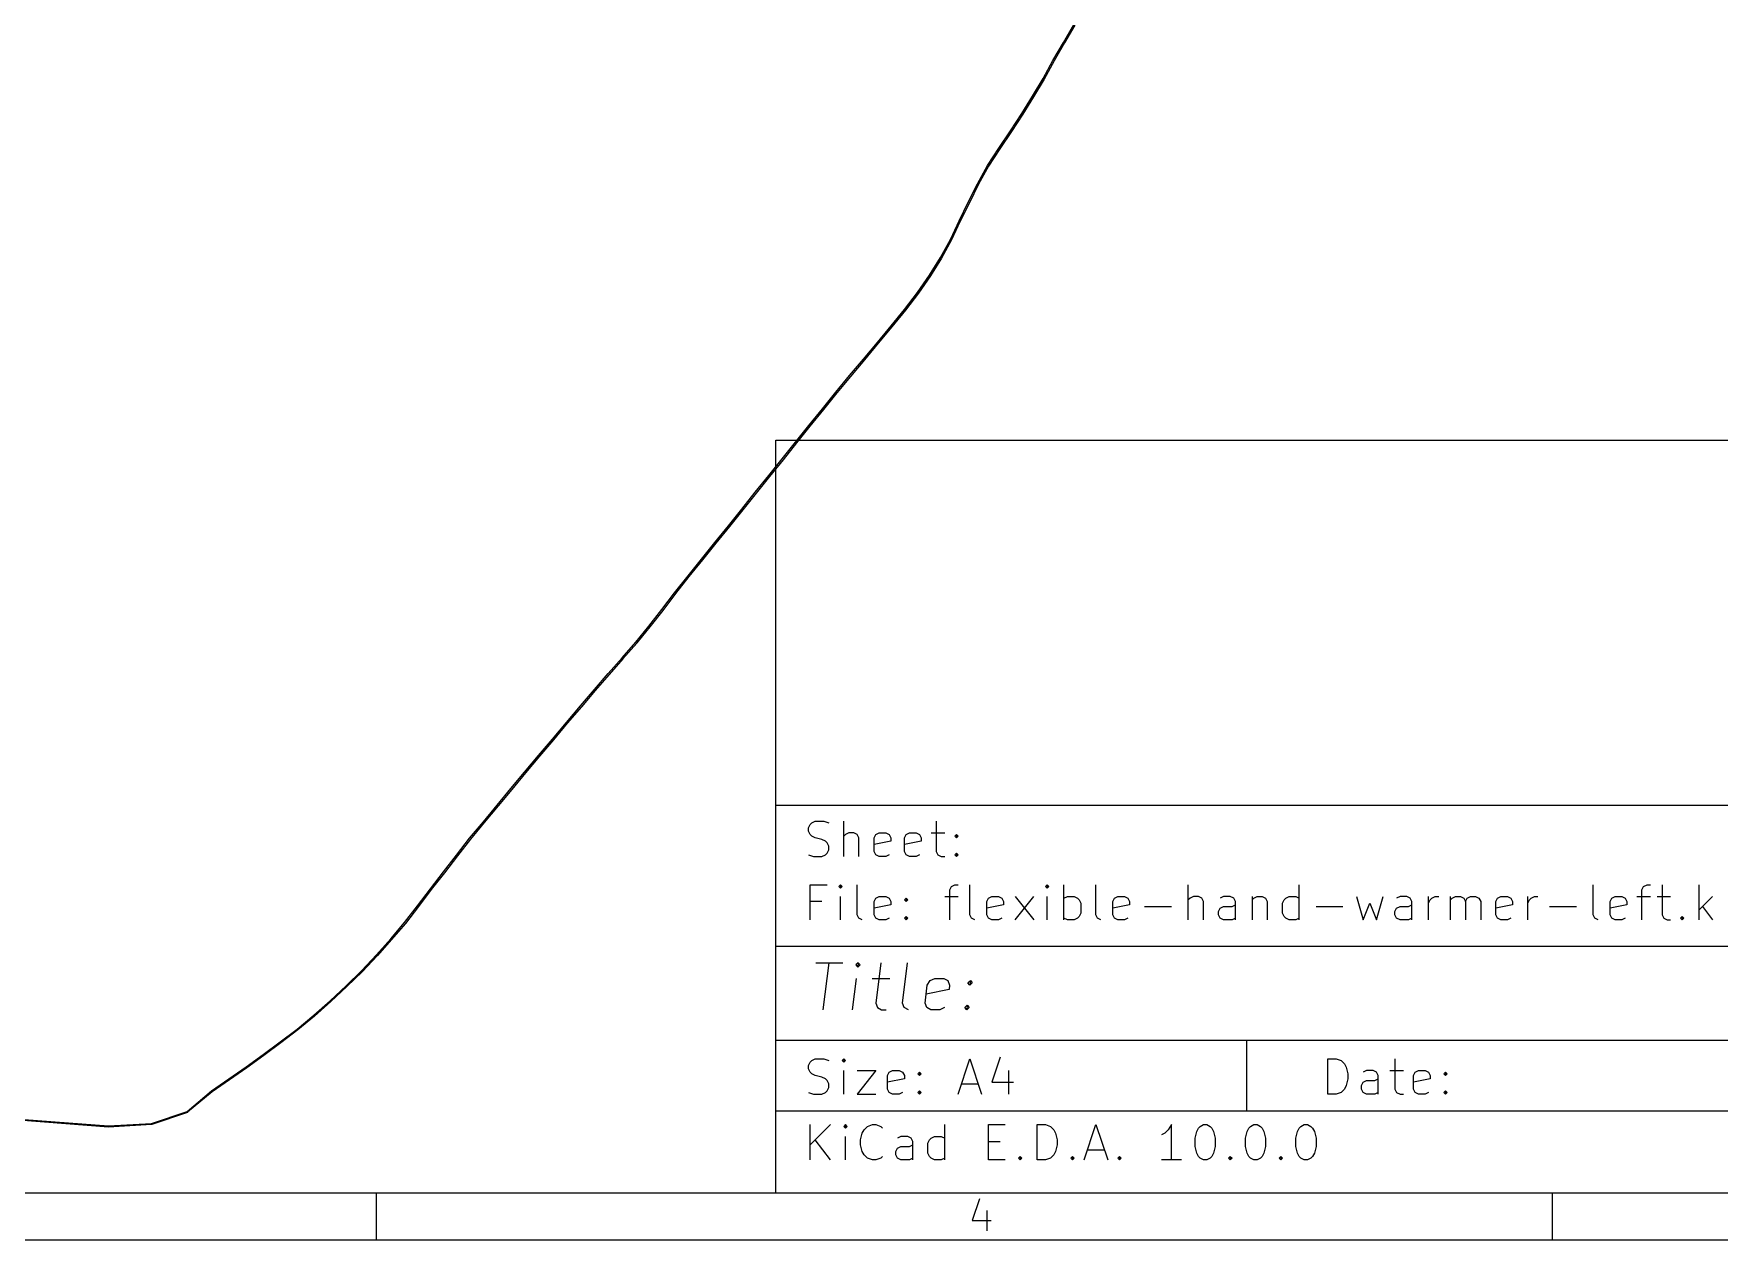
# Model space of a CAD drawing. Header units: inches. Extents: x 0.4 to 11.3, y -7.9 to -0.4.
# Drawn here: x 5.726 to 8.547, y -7.874 to -5.856 of the extents above; entities that cross this region are included whole.
import ezdxf

# ---------------------------------------------------------------- set-up
doc = ezdxf.new("R2010")
doc.units = ezdxf.units.IN
doc.header["$MEASUREMENT"] = 0
doc.layers.add('Edge.Cuts', color=254, linetype='CONTINUOUS', true_color=0xd0d2cd)

msp = doc.modelspace()

# ---------------------------------------------------------------- linework, layer by layer
at = {"layer": 'BLACK', "linetype": 'CONTINUOUS'}
for p, q in [((6.9686, -6.5357), (11.2206, -6.5357)), ((6.9686, -7.7956), (6.9686, -6.5357)), ((6.9686, -7.146), (11.2206, -7.146)), ((7.0231, -7.1842), (7.0259, -7.1786)), ((7.0231, -7.1898), (7.0231, -7.1842)), ((7.0259, -7.1955), (7.0231, -7.1898)), ((7.0259, -7.1786), (7.0287, -7.1758)), ((7.0287, -7.1758), (7.0343, -7.173)), ((7.0343, -7.173), (7.0484, -7.173)), ((7.0484, -7.173), (7.0568, -7.1758)), ((7.0821, -7.232), (7.0821, -7.173)), ((7.0906, -7.1927), (7.085, -7.1955)), ((7.099, -7.1927), (7.0906, -7.1927)), ((7.1046, -7.1955), (7.099, -7.1927)), ((7.1356, -7.1955), (7.1412, -7.1927)), ((7.1412, -7.1927), (7.1525, -7.1927)), ((7.1525, -7.1927), (7.1581, -7.1955)), ((7.1862, -7.1955), (7.1918, -7.1927)), ((7.1918, -7.1927), (7.2031, -7.1927)), ((7.2031, -7.1927), (7.2087, -7.1955)), ((7.2284, -7.1927), (7.2509, -7.1927)), ((7.2368, -7.173), (7.2368, -7.2236)), ((7.0287, -7.1983), (7.0259, -7.1955)), ((7.0343, -7.2011), (7.0287, -7.1983)), ((7.0456, -7.2039), (7.0343, -7.2011)), ((7.0512, -7.2067), (7.0456, -7.2039)), ((7.054, -7.2095), (7.0512, -7.2067)), ((7.0568, -7.2151), (7.054, -7.2095)), ((7.054, -7.2264), (7.0568, -7.2208)), ((7.0568, -7.2208), (7.0568, -7.2151)), ((7.085, -7.1955), (7.0821, -7.1983)), ((7.1075, -7.2011), (7.1046, -7.1955)), ((7.1075, -7.232), (7.1075, -7.2011)), ((7.1328, -7.2011), (7.1356, -7.1955)), ((7.1328, -7.2236), (7.1328, -7.2011)), ((7.1609, -7.2067), (7.1328, -7.2123)), ((7.1581, -7.1955), (7.1609, -7.2011)), ((7.1609, -7.2011), (7.1609, -7.2067)), ((7.1834, -7.2011), (7.1862, -7.1955)), ((7.1834, -7.2236), (7.1834, -7.2011)), ((7.2115, -7.2067), (7.1834, -7.2123)), ((7.2087, -7.1955), (7.2115, -7.2011)), ((7.2115, -7.2011), (7.2115, -7.2067)), ((7.2678, -7.1983), (7.2706, -7.1955)), ((7.2706, -7.2011), (7.2678, -7.1983)), ((7.2706, -7.1955), (7.2734, -7.1983)), ((7.2706, -7.1955), (7.2706, -7.2011)), ((7.2734, -7.1983), (7.2706, -7.2011)), ((7.0231, -7.2292), (7.0315, -7.232)), ((7.0315, -7.232), (7.0456, -7.232)), ((7.0456, -7.232), (7.0512, -7.2292)), ((7.0512, -7.2292), (7.054, -7.2264)), ((7.1356, -7.2292), (7.1328, -7.2236)), ((7.1412, -7.232), (7.1356, -7.2292)), ((7.1525, -7.232), (7.1412, -7.232)), ((7.1581, -7.2292), (7.1525, -7.232)), ((7.1862, -7.2292), (7.1834, -7.2236)), ((7.1918, -7.232), (7.1862, -7.2292)), ((7.2031, -7.232), (7.1918, -7.232)), ((7.2087, -7.2292), (7.2031, -7.232)), ((7.2368, -7.2236), (7.2396, -7.2292)), ((7.2396, -7.2292), (7.2453, -7.232)), ((7.2453, -7.232), (7.2509, -7.232)), ((7.2678, -7.2292), (7.2706, -7.2264)), ((7.2706, -7.232), (7.2678, -7.2292)), ((7.2706, -7.2264), (7.2734, -7.2292)), ((7.2706, -7.2264), (7.2706, -7.232)), ((7.2734, -7.2292), (7.2706, -7.232)), ((7.0259, -7.3383), (7.0259, -7.2793)), ((7.0259, -7.2793), (7.054, -7.2793)), ((7.0765, -7.2793), (7.0737, -7.2821)), ((7.0737, -7.2821), (7.0765, -7.2849)), ((7.0793, -7.2821), (7.0765, -7.2793)), ((7.0765, -7.2793), (7.0765, -7.2849)), ((7.0765, -7.2849), (7.0793, -7.2821)), ((7.0765, -7.3383), (7.0765, -7.2989)), ((7.1046, -7.3299), (7.1046, -7.2793)), ((7.1328, -7.3074), (7.1356, -7.3018)), ((7.1356, -7.3018), (7.1412, -7.2989)), ((7.1412, -7.2989), (7.1525, -7.2989)), ((7.1525, -7.2989), (7.1581, -7.3018)), ((7.1581, -7.3018), (7.1609, -7.3074)), ((7.1834, -7.3046), (7.1862, -7.3018)), ((7.1862, -7.3074), (7.1834, -7.3046)), ((7.1862, -7.3018), (7.189, -7.3046)), ((7.1862, -7.3018), (7.1862, -7.3074)), ((7.189, -7.3046), (7.1862, -7.3074)), ((7.2509, -7.2989), (7.2734, -7.2989)), ((7.2593, -7.2877), (7.2621, -7.2821)), ((7.2593, -7.3383), (7.2593, -7.2877)), ((7.2621, -7.2821), (7.2678, -7.2793)), ((7.2678, -7.2793), (7.2734, -7.2793)), ((7.2931, -7.3299), (7.2931, -7.2793)), ((7.3212, -7.3074), (7.324, -7.3018)), ((7.324, -7.3018), (7.3296, -7.2989)), ((7.3296, -7.2989), (7.3409, -7.2989)), ((7.3409, -7.2989), (7.3465, -7.3018)), ((7.3465, -7.3018), (7.3493, -7.3074)), ((7.369, -7.3383), (7.3999, -7.2989)), ((7.369, -7.2989), (7.3999, -7.3383)), ((7.4224, -7.2793), (7.4196, -7.2821)), ((7.4196, -7.2821), (7.4224, -7.2849)), ((7.4252, -7.2821), (7.4224, -7.2793)), ((7.4224, -7.2793), (7.4224, -7.2849)), ((7.4224, -7.2849), (7.4252, -7.2821)), ((7.4224, -7.3383), (7.4224, -7.2989)), ((7.4505, -7.3383), (7.4505, -7.2793)), ((7.4505, -7.3018), (7.4562, -7.2989)), ((7.4562, -7.2989), (7.4674, -7.2989)), ((7.4674, -7.2989), (7.473, -7.3018)), ((7.473, -7.3018), (7.4759, -7.3046)), ((7.4759, -7.3046), (7.4787, -7.3102)), ((7.504, -7.3299), (7.504, -7.2793)), ((7.5321, -7.3074), (7.5349, -7.3018)), ((7.5349, -7.3018), (7.5405, -7.2989)), ((7.5405, -7.2989), (7.5518, -7.2989)), ((7.5518, -7.2989), (7.5574, -7.3018)), ((7.5574, -7.3018), (7.5602, -7.3074)), ((7.6586, -7.3383), (7.6586, -7.2793)), ((7.6615, -7.3018), (7.6586, -7.3046)), ((7.6671, -7.2989), (7.6615, -7.3018)), ((7.6755, -7.2989), (7.6671, -7.2989)), ((7.6811, -7.3018), (7.6755, -7.2989)), ((7.6839, -7.3074), (7.6811, -7.3018)), ((7.7177, -7.2989), (7.7121, -7.3018)), ((7.7289, -7.2989), (7.7177, -7.2989)), ((7.7346, -7.3018), (7.7289, -7.2989)), ((7.7374, -7.3074), (7.7346, -7.3018)), ((7.7655, -7.2989), (7.7655, -7.3383)), ((7.7655, -7.3046), (7.7683, -7.3018)), ((7.7683, -7.3018), (7.7739, -7.2989)), ((7.7739, -7.2989), (7.7824, -7.2989)), ((7.7824, -7.2989), (7.788, -7.3018)), ((7.788, -7.3018), (7.7908, -7.3074)), ((7.8161, -7.3102), (7.8189, -7.3046)), ((7.8189, -7.3046), (7.8217, -7.3018)), ((7.8217, -7.3018), (7.8274, -7.2989)), ((7.8274, -7.2989), (7.8386, -7.2989)), ((7.8386, -7.2989), (7.8442, -7.3018)), ((7.8442, -7.3383), (7.8442, -7.2793)), ((7.9399, -7.2989), (7.9511, -7.3383)), ((7.9736, -7.3383), (7.9848, -7.2989)), ((8.013, -7.2989), (8.0073, -7.3018)), ((8.0242, -7.2989), (8.013, -7.2989)), ((8.0298, -7.3018), (8.0242, -7.2989)), ((8.0327, -7.3074), (8.0298, -7.3018)), ((8.0608, -7.3383), (8.0608, -7.2989)), ((8.0608, -7.3102), (8.0636, -7.3046)), ((8.0636, -7.3046), (8.0664, -7.3018)), ((8.0664, -7.3018), (8.072, -7.2989)), ((8.072, -7.2989), (8.0777, -7.2989)), ((8.0973, -7.3383), (8.0973, -7.2989)), ((8.0973, -7.3046), (8.1001, -7.3018)), ((8.1001, -7.3018), (8.1058, -7.2989)), ((8.1058, -7.2989), (8.1142, -7.2989)), ((8.1142, -7.2989), (8.1198, -7.3018)), ((8.1198, -7.3018), (8.1226, -7.3074)), ((8.1226, -7.3074), (8.1255, -7.3018)), ((8.1255, -7.3018), (8.1311, -7.2989)), ((8.1311, -7.2989), (8.1395, -7.2989)), ((8.1395, -7.2989), (8.1451, -7.3018)), ((8.1451, -7.3018), (8.148, -7.3074)), ((8.1733, -7.3074), (8.1761, -7.3018)), ((8.1761, -7.3018), (8.1817, -7.2989)), ((8.1817, -7.2989), (8.1929, -7.2989)), ((8.1929, -7.2989), (8.1986, -7.3018)), ((8.1986, -7.3018), (8.2014, -7.3074)), ((8.2267, -7.3383), (8.2267, -7.2989)), ((8.2267, -7.3102), (8.2295, -7.3046)), ((8.2295, -7.3046), (8.2323, -7.3018)), ((8.2323, -7.3018), (8.2379, -7.2989)), ((8.2379, -7.2989), (8.2436, -7.2989)), ((8.3364, -7.3299), (8.3364, -7.2793)), ((8.3645, -7.3074), (8.3673, -7.3018)), ((8.3673, -7.3018), (8.3729, -7.2989)), ((8.3729, -7.2989), (8.3842, -7.2989)), ((8.3842, -7.2989), (8.3898, -7.3018)), ((8.3898, -7.3018), (8.3926, -7.3074)), ((8.4095, -7.2989), (8.432, -7.2989)), ((8.4179, -7.2877), (8.4207, -7.2821)), ((8.4179, -7.3383), (8.4179, -7.2877)), ((8.4207, -7.2821), (8.4264, -7.2793)), ((8.4264, -7.2793), (8.432, -7.2793)), ((8.4432, -7.2989), (8.4657, -7.2989)), ((8.4517, -7.2793), (8.4517, -7.3299)), ((8.5135, -7.3383), (8.5135, -7.2793)), ((8.536, -7.2989), (8.5135, -7.3214)), ((7.0456, -7.3074), (7.0259, -7.3074)), ((7.1075, -7.3355), (7.1046, -7.3299)), ((7.1328, -7.3299), (7.1328, -7.3074)), ((7.1609, -7.313), (7.1328, -7.3186)), ((7.1356, -7.3355), (7.1328, -7.3299)), ((7.1609, -7.3074), (7.1609, -7.313)), ((7.1834, -7.3355), (7.1862, -7.3327)), ((7.1862, -7.3327), (7.189, -7.3355)), ((7.1862, -7.3327), (7.1862, -7.3383)), ((7.2959, -7.3355), (7.2931, -7.3299)), ((7.3212, -7.3299), (7.3212, -7.3074)), ((7.3493, -7.313), (7.3212, -7.3186)), ((7.324, -7.3355), (7.3212, -7.3299)), ((7.3493, -7.3074), (7.3493, -7.313)), ((7.4759, -7.3327), (7.473, -7.3355)), ((7.4787, -7.3271), (7.4759, -7.3327)), ((7.4787, -7.3102), (7.4787, -7.3271)), ((7.5068, -7.3355), (7.504, -7.3299)), ((7.5321, -7.3299), (7.5321, -7.3074)), ((7.5602, -7.313), (7.5321, -7.3186)), ((7.5349, -7.3355), (7.5321, -7.3299)), ((7.5602, -7.3074), (7.5602, -7.313)), ((7.5855, -7.3158), (7.6305, -7.3158)), ((7.6839, -7.3383), (7.6839, -7.3074)), ((7.7093, -7.3243), (7.7121, -7.3186)), ((7.7093, -7.3299), (7.7093, -7.3243)), ((7.7121, -7.3355), (7.7093, -7.3299)), ((7.7121, -7.3186), (7.7177, -7.3158)), ((7.7177, -7.3158), (7.7318, -7.3158)), ((7.7318, -7.3158), (7.7374, -7.313)), ((7.7374, -7.3383), (7.7374, -7.3074)), ((7.7908, -7.3074), (7.7908, -7.3383)), ((7.8161, -7.3271), (7.8161, -7.3102)), ((7.8189, -7.3327), (7.8161, -7.3271)), ((7.8217, -7.3355), (7.8189, -7.3327)), ((7.8724, -7.3158), (7.9174, -7.3158)), ((7.9511, -7.3383), (7.9624, -7.3102)), ((7.9624, -7.3102), (7.9736, -7.3383)), ((8.0045, -7.3243), (8.0073, -7.3186)), ((8.0045, -7.3299), (8.0045, -7.3243)), ((8.0073, -7.3355), (8.0045, -7.3299)), ((8.0073, -7.3186), (8.013, -7.3158)), ((8.013, -7.3158), (8.027, -7.3158)), ((8.027, -7.3158), (8.0327, -7.313)), ((8.0327, -7.3383), (8.0327, -7.3074)), ((8.1226, -7.3074), (8.1226, -7.3383)), ((8.148, -7.3074), (8.148, -7.3383)), ((8.1733, -7.3299), (8.1733, -7.3074)), ((8.2014, -7.313), (8.1733, -7.3186)), ((8.1761, -7.3355), (8.1733, -7.3299)), ((8.2014, -7.3074), (8.2014, -7.313)), ((8.2633, -7.3158), (8.3082, -7.3158)), ((8.3392, -7.3355), (8.3364, -7.3299)), ((8.3645, -7.3299), (8.3645, -7.3074)), ((8.3926, -7.313), (8.3645, -7.3186)), ((8.3673, -7.3355), (8.3645, -7.3299)), ((8.3926, -7.3074), (8.3926, -7.313)), ((8.4517, -7.3299), (8.4545, -7.3355)), ((8.4826, -7.3355), (8.4854, -7.3327)), ((8.4854, -7.3327), (8.4882, -7.3355)), ((8.4854, -7.3327), (8.4854, -7.3383)), ((8.5192, -7.3158), (8.536, -7.3383)), ((7.1131, -7.3383), (7.1075, -7.3355)), ((7.1412, -7.3383), (7.1356, -7.3355)), ((7.1525, -7.3383), (7.1412, -7.3383)), ((7.1581, -7.3355), (7.1525, -7.3383)), ((7.1862, -7.3383), (7.1834, -7.3355)), ((7.189, -7.3355), (7.1862, -7.3383)), ((7.3015, -7.3383), (7.2959, -7.3355)), ((7.3296, -7.3383), (7.324, -7.3355)), ((7.3409, -7.3383), (7.3296, -7.3383)), ((7.3465, -7.3355), (7.3409, -7.3383)), ((7.4562, -7.3383), (7.4505, -7.3355)), ((7.4674, -7.3383), (7.4562, -7.3383)), ((7.473, -7.3355), (7.4674, -7.3383)), ((7.5124, -7.3383), (7.5068, -7.3355)), ((7.5405, -7.3383), (7.5349, -7.3355)), ((7.5518, -7.3383), (7.5405, -7.3383)), ((7.5574, -7.3355), (7.5518, -7.3383)), ((7.7177, -7.3383), (7.7121, -7.3355)), ((7.7318, -7.3383), (7.7177, -7.3383)), ((7.7374, -7.3355), (7.7318, -7.3383)), ((7.8274, -7.3383), (7.8217, -7.3355)), ((7.8386, -7.3383), (7.8274, -7.3383)), ((7.8442, -7.3355), (7.8386, -7.3383)), ((8.013, -7.3383), (8.0073, -7.3355)), ((8.027, -7.3383), (8.013, -7.3383)), ((8.0327, -7.3355), (8.027, -7.3383)), ((8.1817, -7.3383), (8.1761, -7.3355)), ((8.1929, -7.3383), (8.1817, -7.3383)), ((8.1986, -7.3355), (8.1929, -7.3383)), ((8.3448, -7.3383), (8.3392, -7.3355)), ((8.3729, -7.3383), (8.3673, -7.3355)), ((8.3842, -7.3383), (8.3729, -7.3383)), ((8.3898, -7.3355), (8.3842, -7.3383)), ((8.4545, -7.3355), (8.4601, -7.3383)), ((8.4601, -7.3383), (8.4657, -7.3383)), ((8.4854, -7.3383), (8.4826, -7.3355)), ((8.4882, -7.3355), (8.4854, -7.3383)), ((6.9686, -7.3822), (11.2206, -7.3822)), ((7.0352, -7.4099), (7.0802, -7.4099)), ((7.0478, -7.4886), (7.0577, -7.4099)), ((7.1064, -7.4099), (7.1022, -7.4137)), ((7.1022, -7.4137), (7.1055, -7.4174)), ((7.1064, -7.4099), (7.1055, -7.4174)), ((7.1055, -7.4174), (7.1097, -7.4137)), ((7.1097, -7.4137), (7.1064, -7.4099)), ((7.1439, -7.4099), (7.1355, -7.4774)), ((7.1805, -7.4774), (7.1889, -7.4099)), ((7.0966, -7.4886), (7.1032, -7.4362)), ((7.1294, -7.4362), (7.1594, -7.4362)), ((7.2217, -7.4474), (7.2264, -7.4399)), ((7.2264, -7.4399), (7.2344, -7.4362)), ((7.2344, -7.4362), (7.2494, -7.4362)), ((7.2494, -7.4362), (7.2564, -7.4399)), ((7.2564, -7.4399), (7.2592, -7.4474)), ((7.2897, -7.4437), (7.2939, -7.4399)), ((7.293, -7.4474), (7.2897, -7.4437)), ((7.2939, -7.4399), (7.293, -7.4474)), ((7.2972, -7.4437), (7.293, -7.4474)), ((7.2939, -7.4399), (7.2972, -7.4437)), ((7.218, -7.4774), (7.2217, -7.4474)), ((7.2583, -7.4549), (7.2199, -7.4624)), ((7.2592, -7.4474), (7.2583, -7.4549)), ((7.1355, -7.4774), (7.1383, -7.4849)), ((7.1383, -7.4849), (7.1453, -7.4886)), ((7.1453, -7.4886), (7.1528, -7.4886)), ((7.1833, -7.4849), (7.1805, -7.4774)), ((7.1903, -7.4886), (7.1833, -7.4849)), ((7.2208, -7.4849), (7.218, -7.4774)), ((7.2278, -7.4886), (7.2208, -7.4849)), ((7.2428, -7.4886), (7.2278, -7.4886)), ((7.2508, -7.4849), (7.2428, -7.4886)), ((7.2845, -7.4849), (7.2888, -7.4811)), ((7.2878, -7.4886), (7.2845, -7.4849)), ((7.2888, -7.4811), (7.2878, -7.4886)), ((7.292, -7.4849), (7.2878, -7.4886)), ((7.2888, -7.4811), (7.292, -7.4849)), ((6.9686, -7.5397), (11.2206, -7.5397)), ((7.756, -7.5397), (7.756, -7.6578)), ((7.0231, -7.5819), (7.0259, -7.5762)), ((7.0231, -7.5875), (7.0231, -7.5819)), ((7.0259, -7.5931), (7.0231, -7.5875)), ((7.0259, -7.5762), (7.0287, -7.5734)), ((7.0287, -7.5734), (7.0343, -7.5706)), ((7.0343, -7.5706), (7.0484, -7.5706)), ((7.0484, -7.5706), (7.0568, -7.5734)), ((7.0821, -7.5706), (7.0793, -7.5734)), ((7.0793, -7.5734), (7.0821, -7.5762)), ((7.085, -7.5734), (7.0821, -7.5706)), ((7.0821, -7.5706), (7.0821, -7.5762)), ((7.0821, -7.5762), (7.085, -7.5734)), ((7.2734, -7.6297), (7.2931, -7.5706)), ((7.2931, -7.5706), (7.3127, -7.6297)), ((7.3437, -7.5678), (7.3296, -7.61)), ((7.892, -7.6297), (7.892, -7.5706)), ((7.892, -7.5706), (7.9061, -7.5706)), ((7.9061, -7.5706), (7.9145, -7.5734)), ((7.9145, -7.5734), (7.9202, -7.579)), ((7.9202, -7.579), (7.923, -7.5847)), ((7.923, -7.5847), (7.9258, -7.5959)), ((8.0045, -7.5706), (8.0045, -7.6212)), ((7.0287, -7.5959), (7.0259, -7.5931)), ((7.0343, -7.5987), (7.0287, -7.5959)), ((7.0456, -7.6015), (7.0343, -7.5987)), ((7.0512, -7.6043), (7.0456, -7.6015)), ((7.054, -7.6072), (7.0512, -7.6043)), ((7.0568, -7.6128), (7.054, -7.6072)), ((7.0568, -7.6184), (7.0568, -7.6128)), ((7.0821, -7.6297), (7.0821, -7.5903)), ((7.1046, -7.5903), (7.1356, -7.5903)), ((7.1356, -7.5903), (7.1046, -7.6297)), ((7.1553, -7.5987), (7.1581, -7.5931)), ((7.1553, -7.6212), (7.1553, -7.5987)), ((7.1834, -7.6043), (7.1553, -7.61)), ((7.1581, -7.5931), (7.1637, -7.5903)), ((7.1637, -7.5903), (7.175, -7.5903)), ((7.175, -7.5903), (7.1806, -7.5931)), ((7.1806, -7.5931), (7.1834, -7.5987)), ((7.1834, -7.5987), (7.1834, -7.6043)), ((7.2059, -7.5959), (7.2087, -7.5931)), ((7.2087, -7.5987), (7.2059, -7.5959)), ((7.2087, -7.5931), (7.2115, -7.5959)), ((7.2087, -7.5931), (7.2087, -7.5987)), ((7.2115, -7.5959), (7.2087, -7.5987)), ((7.279, -7.6128), (7.3071, -7.6128)), ((7.3296, -7.61), (7.3662, -7.61)), ((7.3577, -7.5903), (7.3577, -7.6297)), ((7.923, -7.6156), (7.9202, -7.6212)), ((7.9258, -7.6043), (7.923, -7.6156)), ((7.9258, -7.5959), (7.9258, -7.6043)), ((7.9483, -7.6156), (7.9511, -7.61)), ((7.9483, -7.6212), (7.9483, -7.6156)), ((7.9567, -7.5903), (7.9511, -7.5931)), ((7.9511, -7.61), (7.9567, -7.6072)), ((7.968, -7.5903), (7.9567, -7.5903)), ((7.9567, -7.6072), (7.9708, -7.6072)), ((7.9736, -7.5931), (7.968, -7.5903)), ((7.9708, -7.6072), (7.9764, -7.6043)), ((7.9764, -7.5987), (7.9736, -7.5931)), ((7.9764, -7.6297), (7.9764, -7.5987)), ((7.9961, -7.5903), (8.0186, -7.5903)), ((8.0355, -7.5987), (8.0383, -7.5931)), ((8.0355, -7.6212), (8.0355, -7.5987)), ((8.0636, -7.6043), (8.0355, -7.61)), ((8.0383, -7.5931), (8.0439, -7.5903)), ((8.0439, -7.5903), (8.0552, -7.5903)), ((8.0552, -7.5903), (8.0608, -7.5931)), ((8.0608, -7.5931), (8.0636, -7.5987)), ((8.0636, -7.5987), (8.0636, -7.6043)), ((8.0861, -7.5959), (8.0889, -7.5931)), ((8.0889, -7.5987), (8.0861, -7.5959)), ((8.0889, -7.5931), (8.0917, -7.5959)), ((8.0889, -7.5931), (8.0889, -7.5987)), ((8.0917, -7.5959), (8.0889, -7.5987)), ((7.0231, -7.6268), (7.0315, -7.6297)), ((7.0315, -7.6297), (7.0456, -7.6297)), ((7.0456, -7.6297), (7.0512, -7.6268)), ((7.0512, -7.6268), (7.054, -7.624)), ((7.054, -7.624), (7.0568, -7.6184)), ((7.1046, -7.6297), (7.1356, -7.6297)), ((7.1581, -7.6268), (7.1553, -7.6212)), ((7.1637, -7.6297), (7.1581, -7.6268)), ((7.175, -7.6297), (7.1637, -7.6297)), ((7.1806, -7.6268), (7.175, -7.6297)), ((7.2059, -7.6268), (7.2087, -7.624)), ((7.2087, -7.6297), (7.2059, -7.6268)), ((7.2087, -7.624), (7.2115, -7.6268)), ((7.2087, -7.624), (7.2087, -7.6297)), ((7.2115, -7.6268), (7.2087, -7.6297)), ((7.9061, -7.6297), (7.892, -7.6297)), ((7.9145, -7.6268), (7.9061, -7.6297)), ((7.9202, -7.6212), (7.9145, -7.6268)), ((7.9511, -7.6268), (7.9483, -7.6212)), ((7.9567, -7.6297), (7.9511, -7.6268)), ((7.9708, -7.6297), (7.9567, -7.6297)), ((7.9764, -7.6268), (7.9708, -7.6297)), ((8.0045, -7.6212), (8.0073, -7.6268)), ((8.0073, -7.6268), (8.013, -7.6297)), ((8.013, -7.6297), (8.0186, -7.6297)), ((8.0383, -7.6268), (8.0355, -7.6212)), ((8.0439, -7.6297), (8.0383, -7.6268)), ((8.0552, -7.6297), (8.0439, -7.6297)), ((8.0608, -7.6268), (8.0552, -7.6297)), ((8.0861, -7.6268), (8.0889, -7.624)), ((8.0889, -7.6297), (8.0861, -7.6268)), ((8.0889, -7.624), (8.0917, -7.6268)), ((8.0889, -7.624), (8.0889, -7.6297)), ((8.0917, -7.6268), (8.0889, -7.6297)), ((6.9686, -7.6578), (11.2206, -7.6578)), ((7.0259, -7.7399), (7.0259, -7.6808)), ((7.0597, -7.6808), (7.0259, -7.7146)), ((7.085, -7.6808), (7.0821, -7.6837)), ((7.0821, -7.6837), (7.085, -7.6865)), ((7.0878, -7.6837), (7.085, -7.6808)), ((7.085, -7.6808), (7.085, -7.6865)), ((7.085, -7.6865), (7.0878, -7.6837)), ((7.085, -7.7399), (7.085, -7.7005)), ((7.1103, -7.7061), (7.1131, -7.6949)), ((7.1131, -7.6949), (7.1159, -7.6893)), ((7.1159, -7.6893), (7.1215, -7.6837)), ((7.1215, -7.6837), (7.13, -7.6808)), ((7.13, -7.6808), (7.1356, -7.6808)), ((7.1356, -7.6808), (7.144, -7.6837)), ((7.144, -7.6837), (7.1468, -7.6865)), ((7.1778, -7.7005), (7.1721, -7.7033)), ((7.189, -7.7005), (7.1778, -7.7005)), ((7.1946, -7.7033), (7.189, -7.7005)), ((7.2284, -7.7033), (7.234, -7.7005)), ((7.234, -7.7005), (7.2453, -7.7005)), ((7.2453, -7.7005), (7.2509, -7.7033)), ((7.2509, -7.7399), (7.2509, -7.6808)), ((7.324, -7.7399), (7.324, -7.6808)), ((7.324, -7.6808), (7.3521, -7.6808)), ((7.4055, -7.7399), (7.4055, -7.6808)), ((7.4055, -7.6808), (7.4196, -7.6808)), ((7.4196, -7.6808), (7.428, -7.6837)), ((7.428, -7.6837), (7.4337, -7.6893)), ((7.4337, -7.6893), (7.4365, -7.6949)), ((7.4365, -7.6949), (7.4393, -7.7061)), ((7.4843, -7.7399), (7.504, -7.6808)), ((7.504, -7.6808), (7.5237, -7.7399)), ((7.6193, -7.6949), (7.6136, -7.6977)), ((7.6249, -7.6893), (7.6193, -7.6949)), ((7.6305, -7.6808), (7.6249, -7.6893)), ((7.6305, -7.7399), (7.6305, -7.6808)), ((7.6699, -7.7033), (7.6727, -7.6921)), ((7.6727, -7.6921), (7.6755, -7.6865)), ((7.6755, -7.6865), (7.6783, -7.6837)), ((7.6783, -7.6837), (7.6839, -7.6808)), ((7.6839, -7.6808), (7.6896, -7.6808)), ((7.6896, -7.6808), (7.6952, -7.6837)), ((7.6952, -7.6837), (7.698, -7.6865)), ((7.698, -7.6865), (7.7008, -7.6921)), ((7.7008, -7.6921), (7.7036, -7.7033)), ((7.7543, -7.7033), (7.7571, -7.6921)), ((7.7571, -7.6921), (7.7599, -7.6865)), ((7.7599, -7.6865), (7.7627, -7.6837)), ((7.7627, -7.6837), (7.7683, -7.6808)), ((7.7683, -7.6808), (7.7739, -7.6808)), ((7.7739, -7.6808), (7.7796, -7.6837)), ((7.7796, -7.6837), (7.7824, -7.6865)), ((7.7824, -7.6865), (7.7852, -7.6921)), ((7.7852, -7.6921), (7.788, -7.7033)), ((7.8386, -7.7033), (7.8414, -7.6921)), ((7.8414, -7.6921), (7.8442, -7.6865)), ((7.8442, -7.6865), (7.8471, -7.6837)), ((7.8471, -7.6837), (7.8527, -7.6808)), ((7.8527, -7.6808), (7.8583, -7.6808)), ((7.8583, -7.6808), (7.8639, -7.6837)), ((7.8639, -7.6837), (7.8667, -7.6865)), ((7.8667, -7.6865), (7.8696, -7.6921)), ((7.8696, -7.6921), (7.8724, -7.7033)), ((7.0597, -7.7399), (7.0343, -7.7061)), ((7.1103, -7.7146), (7.1103, -7.7061)), ((7.1131, -7.7258), (7.1103, -7.7146)), ((7.1159, -7.7315), (7.1131, -7.7258)), ((7.1693, -7.7258), (7.1721, -7.7202)), ((7.1693, -7.7315), (7.1693, -7.7258)), ((7.1721, -7.7202), (7.1778, -7.7174)), ((7.1778, -7.7174), (7.1918, -7.7174)), ((7.1918, -7.7174), (7.1974, -7.7146)), ((7.1974, -7.709), (7.1946, -7.7033)), ((7.1974, -7.7399), (7.1974, -7.709)), ((7.2228, -7.7118), (7.2256, -7.7061)), ((7.2228, -7.7286), (7.2228, -7.7118)), ((7.2256, -7.7343), (7.2228, -7.7286)), ((7.2256, -7.7061), (7.2284, -7.7033)), ((7.324, -7.709), (7.3437, -7.709)), ((7.4365, -7.7258), (7.4337, -7.7315)), ((7.4393, -7.7146), (7.4365, -7.7258)), ((7.4393, -7.7061), (7.4393, -7.7146)), ((7.4899, -7.723), (7.518, -7.723)), ((7.6699, -7.7174), (7.6699, -7.7033)), ((7.6727, -7.7286), (7.6699, -7.7174)), ((7.6755, -7.7343), (7.6727, -7.7286)), ((7.7008, -7.7286), (7.698, -7.7343)), ((7.7036, -7.7174), (7.7008, -7.7286)), ((7.7036, -7.7033), (7.7036, -7.7174)), ((7.7543, -7.7174), (7.7543, -7.7033)), ((7.7571, -7.7286), (7.7543, -7.7174)), ((7.7599, -7.7343), (7.7571, -7.7286)), ((7.7852, -7.7286), (7.7824, -7.7343)), ((7.788, -7.7174), (7.7852, -7.7286)), ((7.788, -7.7033), (7.788, -7.7174)), ((7.8386, -7.7174), (7.8386, -7.7033)), ((7.8414, -7.7286), (7.8386, -7.7174)), ((7.8442, -7.7343), (7.8414, -7.7286)), ((7.8696, -7.7286), (7.8667, -7.7343)), ((7.8724, -7.7174), (7.8696, -7.7286)), ((7.8724, -7.7033), (7.8724, -7.7174)), ((7.1215, -7.7371), (7.1159, -7.7315)), ((7.13, -7.7399), (7.1215, -7.7371)), ((7.1356, -7.7399), (7.13, -7.7399)), ((7.144, -7.7371), (7.1356, -7.7399)), ((7.1468, -7.7343), (7.144, -7.7371)), ((7.1721, -7.7371), (7.1693, -7.7315)), ((7.1778, -7.7399), (7.1721, -7.7371)), ((7.1918, -7.7399), (7.1778, -7.7399)), ((7.1974, -7.7371), (7.1918, -7.7399)), ((7.2284, -7.7371), (7.2256, -7.7343)), ((7.234, -7.7399), (7.2284, -7.7371)), ((7.2453, -7.7399), (7.234, -7.7399)), ((7.2509, -7.7371), (7.2453, -7.7399)), ((7.3521, -7.7399), (7.324, -7.7399)), ((7.3746, -7.7371), (7.3774, -7.7343)), ((7.3774, -7.7399), (7.3746, -7.7371)), ((7.3774, -7.7343), (7.3802, -7.7371)), ((7.3774, -7.7343), (7.3774, -7.7399)), ((7.3802, -7.7371), (7.3774, -7.7399)), ((7.4196, -7.7399), (7.4055, -7.7399)), ((7.428, -7.7371), (7.4196, -7.7399)), ((7.4337, -7.7315), (7.428, -7.7371)), ((7.4618, -7.7371), (7.4646, -7.7343)), ((7.4646, -7.7399), (7.4618, -7.7371)), ((7.4646, -7.7343), (7.4674, -7.7371)), ((7.4646, -7.7343), (7.4646, -7.7399)), ((7.4674, -7.7371), (7.4646, -7.7399)), ((7.5405, -7.7371), (7.5433, -7.7343)), ((7.5433, -7.7399), (7.5405, -7.7371)), ((7.5433, -7.7343), (7.5462, -7.7371)), ((7.5433, -7.7343), (7.5433, -7.7399)), ((7.5462, -7.7371), (7.5433, -7.7399)), ((7.6474, -7.7399), (7.6136, -7.7399)), ((7.6783, -7.7371), (7.6755, -7.7343)), ((7.6839, -7.7399), (7.6783, -7.7371)), ((7.6896, -7.7399), (7.6839, -7.7399)), ((7.6952, -7.7371), (7.6896, -7.7399)), ((7.698, -7.7343), (7.6952, -7.7371)), ((7.7261, -7.7371), (7.7289, -7.7343)), ((7.7289, -7.7399), (7.7261, -7.7371)), ((7.7289, -7.7343), (7.7318, -7.7371)), ((7.7289, -7.7343), (7.7289, -7.7399)), ((7.7318, -7.7371), (7.7289, -7.7399)), ((7.7627, -7.7371), (7.7599, -7.7343)), ((7.7683, -7.7399), (7.7627, -7.7371)), ((7.7739, -7.7399), (7.7683, -7.7399)), ((7.7796, -7.7371), (7.7739, -7.7399)), ((7.7824, -7.7343), (7.7796, -7.7371)), ((7.8105, -7.7371), (7.8133, -7.7343)), ((7.8133, -7.7399), (7.8105, -7.7371)), ((7.8133, -7.7343), (7.8161, -7.7371)), ((7.8133, -7.7343), (7.8133, -7.7399)), ((7.8161, -7.7371), (7.8133, -7.7399)), ((7.8471, -7.7371), (7.8442, -7.7343)), ((7.8527, -7.7399), (7.8471, -7.7371)), ((7.8583, -7.7399), (7.8527, -7.7399)), ((7.8639, -7.7371), (7.8583, -7.7399)), ((7.8667, -7.7343), (7.8639, -7.7371)), ((11.2206, -7.7956), (0.4724, -7.7956)), ((6.2992, -7.7956), (6.2992, -7.8743)), ((11.2206, -7.7956), (6.9686, -7.7956)), ((7.3093, -7.8047), (7.2971, -7.8412)), ((8.2677, -7.7956), (8.2677, -7.8743)), ((7.2971, -7.8412), (7.3288, -7.8412)), ((7.3215, -7.8242), (7.3215, -7.8583)), ((11.2993, -7.8743), (0.3937, -7.8743))]:
    msp.add_line(p, q, dxfattribs=at)
at = {"layer": 'Edge.Cuts', "linetype": 'CONTINUOUS'}
for p, q in [((7.4497, -5.87), (7.4673, -5.84)), ((7.469, -5.8411), (7.4514, -5.871)), ((7.4322, -5.9002), (7.4497, -5.87)), ((7.4514, -5.871), (7.4339, -5.9011)), ((7.4497, -5.87), (7.4497, -5.87)), ((7.4497, -5.87), (7.4497, -5.87)), ((7.4155, -5.9304), (7.4322, -5.9002)), ((7.4339, -5.9011), (7.4172, -5.9313)), ((7.4322, -5.9002), (7.4322, -5.9002)), ((7.4322, -5.9002), (7.4322, -5.9002)), ((7.3981, -5.96), (7.4155, -5.9304)), ((7.4172, -5.9313), (7.3998, -5.961)), ((7.4172, -5.9313), (7.4172, -5.9313)), ((7.4172, -5.9313), (7.4172, -5.9313)), ((7.3801, -5.9892), (7.3981, -5.96)), ((7.3998, -5.961), (7.3818, -5.9903)), ((7.3998, -5.961), (7.3998, -5.961)), ((7.3998, -5.961), (7.3998, -5.961)), ((7.361, -6.018), (7.3801, -5.9892)), ((7.3818, -5.9903), (7.3627, -6.0191)), ((7.3818, -5.9903), (7.3818, -5.9903)), ((7.3818, -5.9903), (7.3818, -5.9903)), ((7.3418, -6.0469), (7.361, -6.018)), ((7.3627, -6.0191), (7.3434, -6.048)), ((7.3627, -6.0191), (7.3627, -6.0191)), ((7.3627, -6.0191), (7.3627, -6.0191)), ((7.3228, -6.0761), (7.3418, -6.0469)), ((7.3434, -6.048), (7.3245, -6.0772)), ((7.3418, -6.0469), (7.3418, -6.0469)), ((7.3418, -6.0469), (7.3418, -6.0469)), ((7.3059, -6.1066), (7.3228, -6.0762)), ((7.3245, -6.0772), (7.3077, -6.1075)), ((7.3228, -6.0762), (7.3228, -6.0761)), ((7.3228, -6.0762), (7.3228, -6.0762)), ((7.2904, -6.1375), (7.3059, -6.1066)), ((7.3077, -6.1075), (7.2922, -6.1383)), ((7.3059, -6.1066), (7.3059, -6.1066)), ((7.3059, -6.1066), (7.3059, -6.1066)), ((7.2753, -6.1685), (7.2904, -6.1375)), ((7.2922, -6.1383), (7.2771, -6.1693)), ((7.2904, -6.1375), (7.2904, -6.1375)), ((7.2904, -6.1375), (7.2904, -6.1375)), ((7.2606, -6.1996), (7.2753, -6.1685)), ((7.2771, -6.1693), (7.2624, -6.2005)), ((7.2753, -6.1685), (7.2753, -6.1685)), ((7.2753, -6.1685), (7.2753, -6.1685)), ((7.2439, -6.2299), (7.2606, -6.1996)), ((7.2623, -6.2005), (7.2456, -6.2309)), ((7.2624, -6.2005), (7.2623, -6.2005)), ((7.2623, -6.2005), (7.2623, -6.2005)), ((7.2256, -6.2595), (7.2439, -6.2299)), ((7.2456, -6.2309), (7.2273, -6.2606)), ((7.2456, -6.2309), (7.2456, -6.2309)), ((7.2456, -6.2309), (7.2456, -6.2309)), ((7.2056, -6.2884), (7.2256, -6.2595)), ((7.2272, -6.2606), (7.2072, -6.2896)), ((7.2273, -6.2606), (7.2272, -6.2606)), ((7.2273, -6.2606), (7.2273, -6.2606)), ((7.1839, -6.3167), (7.2056, -6.2884)), ((7.2072, -6.2896), (7.1855, -6.3179)), ((7.2072, -6.2896), (7.2072, -6.2896)), ((7.2072, -6.2896), (7.2072, -6.2896)), ((7.1611, -6.3444), (7.1839, -6.3167)), ((7.1855, -6.3179), (7.1626, -6.3457)), ((7.1855, -6.3179), (7.1855, -6.3179)), ((7.1855, -6.3179), (7.1855, -6.3179)), ((7.1383, -6.3722), (7.1611, -6.3444)), ((7.1626, -6.3457), (7.1398, -6.3735)), ((7.1611, -6.3444), (7.1611, -6.3444)), ((7.1611, -6.3444), (7.1611, -6.3444)), ((7.1626, -6.3457), (7.1626, -6.3457)), ((7.1152, -6.3999), (7.1383, -6.3722)), ((7.1398, -6.3735), (7.1167, -6.4012)), ((7.1398, -6.3735), (7.1398, -6.3735)), ((7.1398, -6.3735), (7.1398, -6.3735)), ((7.0919, -6.4275), (7.1152, -6.3999)), ((7.1167, -6.4012), (7.0934, -6.4288)), ((7.1167, -6.4012), (7.1167, -6.4012)), ((7.1167, -6.4012), (7.1167, -6.4012)), ((7.0689, -6.4553), (7.0919, -6.4275)), ((7.0934, -6.4288), (7.0704, -6.4565)), ((7.0919, -6.4275), (7.0919, -6.4275)), ((7.0919, -6.4275), (7.0919, -6.4275)), ((7.0464, -6.4832), (7.0689, -6.4553)), ((7.0704, -6.4565), (7.0479, -6.4844)), ((7.0689, -6.4553), (7.0689, -6.4553)), ((7.0689, -6.4553), (7.0689, -6.4553)), ((7.0237, -6.5111), (7.0464, -6.4832)), ((7.0479, -6.4844), (7.0253, -6.5123)), ((7.0479, -6.4844), (7.0479, -6.4844)), ((7.0479, -6.4844), (7.0479, -6.4844)), ((7.0011, -6.539), (7.0237, -6.5111)), ((7.0253, -6.5123), (7.0027, -6.5402)), ((7.0237, -6.5111), (7.0237, -6.5111)), ((7.0237, -6.5111), (7.0237, -6.5111)), ((7.0253, -6.5123), (7.0253, -6.5123)), ((6.9789, -6.567), (7.0011, -6.539)), ((7.0027, -6.5402), (6.9805, -6.5683)), ((7.0011, -6.539), (7.0011, -6.539)), ((7.0011, -6.539), (7.0011, -6.539)), ((6.9564, -6.5949), (6.9789, -6.567)), ((6.9805, -6.5683), (6.9579, -6.5962)), ((6.9805, -6.5683), (6.9805, -6.5683)), ((6.9805, -6.5683), (6.9805, -6.5683)), ((6.9337, -6.6228), (6.9564, -6.5949)), ((6.9579, -6.5962), (6.9352, -6.624)), ((6.9579, -6.5962), (6.9579, -6.5962)), ((6.9579, -6.5962), (6.9579, -6.5962)), ((6.9114, -6.6508), (6.9337, -6.6228)), ((6.9352, -6.624), (6.9129, -6.652)), ((6.9337, -6.6228), (6.9337, -6.6228)), ((6.9337, -6.6228), (6.9337, -6.6228)), ((6.8891, -6.6788), (6.9114, -6.6508)), ((6.9129, -6.652), (6.8907, -6.6801)), ((6.9114, -6.6508), (6.9114, -6.6508)), ((6.9114, -6.6508), (6.9114, -6.6508)), ((6.9129, -6.652), (6.9129, -6.652)), ((6.8665, -6.7067), (6.8891, -6.6788)), ((6.8907, -6.6801), (6.8681, -6.708)), ((6.8907, -6.6801), (6.8907, -6.6801)), ((6.8907, -6.6801), (6.8907, -6.6801)), ((6.8438, -6.7346), (6.8665, -6.7067)), ((6.8681, -6.708), (6.8454, -6.7358)), ((6.8681, -6.708), (6.8681, -6.708)), ((6.8681, -6.708), (6.8681, -6.708)), ((6.8214, -6.7625), (6.8438, -6.7346)), ((6.8454, -6.7358), (6.8229, -6.7638)), ((6.8438, -6.7346), (6.8438, -6.7346)), ((6.8438, -6.7346), (6.8438, -6.7346)), ((6.799, -6.7908), (6.8214, -6.7625)), ((6.8229, -6.7638), (6.8006, -6.792)), ((6.8214, -6.7625), (6.8214, -6.7625)), ((6.8214, -6.7625), (6.8214, -6.7625)), ((6.7775, -6.8191), (6.799, -6.7908)), ((6.8006, -6.792), (6.7791, -6.8203)), ((6.799, -6.7908), (6.799, -6.7908)), ((6.799, -6.7908), (6.799, -6.7908)), ((6.756, -6.8468), (6.7775, -6.8191)), ((6.7791, -6.8203), (6.7576, -6.848)), ((6.7791, -6.8203), (6.7791, -6.8203)), ((6.7791, -6.8203), (6.7791, -6.8203)), ((6.734, -6.8737), (6.756, -6.8468)), ((6.7576, -6.8481), (6.7355, -6.8749)), ((6.7576, -6.848), (6.7576, -6.8481)), ((6.7576, -6.8481), (6.7576, -6.8481)), ((6.711, -6.8999), (6.734, -6.8737)), ((6.7355, -6.875), (6.7125, -6.9012)), ((6.7355, -6.8749), (6.7355, -6.875)), ((6.7355, -6.875), (6.7355, -6.875)), ((6.688, -6.9262), (6.711, -6.8999)), ((6.7125, -6.9012), (6.6895, -6.9275)), ((6.711, -6.8999), (6.711, -6.8999)), ((6.711, -6.8999), (6.711, -6.8999)), ((6.7125, -6.9012), (6.7125, -6.9012)), ((6.6647, -6.9529), (6.688, -6.9262)), ((6.6895, -6.9275), (6.6662, -6.9542)), ((6.6895, -6.9275), (6.6895, -6.9275)), ((6.6895, -6.9275), (6.6895, -6.9275)), ((6.6414, -6.9803), (6.6647, -6.9529)), ((6.6662, -6.9542), (6.6429, -6.9816)), ((6.6647, -6.9529), (6.6647, -6.9529)), ((6.6647, -6.9529), (6.6647, -6.9529)), ((6.6179, -7.0079), (6.6414, -6.9803)), ((6.6429, -6.9816), (6.6194, -7.0092)), ((6.6414, -6.9803), (6.6414, -6.9803)), ((6.6429, -6.9816), (6.6429, -6.9816)), ((6.6429, -6.9816), (6.6429, -6.9816)), ((6.5946, -7.0356), (6.6179, -7.0079)), ((6.6194, -7.0092), (6.5961, -7.0369)), ((6.6179, -7.0079), (6.6179, -7.0079)), ((6.6179, -7.0079), (6.6179, -7.0079)), ((6.5713, -7.0633), (6.5946, -7.0356)), ((6.5961, -7.0369), (6.5728, -7.0645)), ((6.5946, -7.0356), (6.5946, -7.0356)), ((6.5946, -7.0356), (6.5946, -7.0356)), ((6.5961, -7.0369), (6.5961, -7.0369)), ((6.5478, -7.0908), (6.5713, -7.0633)), ((6.5728, -7.0645), (6.5494, -7.0921)), ((6.5728, -7.0645), (6.5728, -7.0645)), ((6.5728, -7.0645), (6.5728, -7.0645)), ((6.5249, -7.1186), (6.5478, -7.0908)), ((6.5494, -7.0921), (6.5264, -7.1198)), ((6.5478, -7.0908), (6.5478, -7.0908)), ((6.5478, -7.0908), (6.5478, -7.0908)), ((6.5019, -7.1463), (6.5249, -7.1186)), ((6.5264, -7.1198), (6.5035, -7.1476)), ((6.5264, -7.1198), (6.5264, -7.1198)), ((6.5264, -7.1198), (6.5264, -7.1198)), ((6.4789, -7.174), (6.5019, -7.1463)), ((6.5035, -7.1476), (6.4804, -7.1753)), ((6.5035, -7.1476), (6.5035, -7.1476)), ((6.5035, -7.1476), (6.5035, -7.1476)), ((6.4558, -7.2017), (6.4789, -7.174)), ((6.4804, -7.1753), (6.4573, -7.2029)), ((6.4804, -7.1753), (6.4804, -7.1753)), ((6.4804, -7.1753), (6.4804, -7.1753)), ((6.4338, -7.2299), (6.4558, -7.2017)), ((6.4573, -7.2029), (6.4354, -7.2311)), ((6.4558, -7.2017), (6.4558, -7.2017)), ((6.4558, -7.2017), (6.4558, -7.2017)), ((6.4121, -7.2581), (6.4338, -7.2299)), ((6.4354, -7.2311), (6.4137, -7.2593)), ((6.4338, -7.2299), (6.4338, -7.2299)), ((6.4338, -7.2299), (6.4338, -7.2299)), ((6.3902, -7.2863), (6.4121, -7.2581)), ((6.4137, -7.2593), (6.3918, -7.2875)), ((6.4137, -7.2593), (6.4137, -7.2593)), ((6.4137, -7.2593), (6.4137, -7.2593)), ((6.3687, -7.3149), (6.3902, -7.2863)), ((6.3918, -7.2875), (6.3703, -7.3161)), ((6.3902, -7.2863), (6.3902, -7.2863)), ((6.3902, -7.2863), (6.3902, -7.2863)), ((6.3468, -7.3427), (6.3687, -7.3149)), ((6.3703, -7.3161), (6.3483, -7.344)), ((6.3703, -7.3161), (6.3703, -7.3161)), ((6.3703, -7.3161), (6.3703, -7.3161)), ((6.3238, -7.3698), (6.3468, -7.3427)), ((6.3483, -7.344), (6.3253, -7.3711)), ((6.3483, -7.344), (6.3483, -7.344)), ((6.3483, -7.344), (6.3483, -7.344)), ((6.3001, -7.3967), (6.3238, -7.3698)), ((6.3253, -7.3711), (6.3016, -7.398)), ((6.3253, -7.3711), (6.3253, -7.3711)), ((6.3253, -7.3711), (6.3253, -7.3711)), ((6.2754, -7.423), (6.3001, -7.3967)), ((6.3016, -7.398), (6.2768, -7.4244)), ((6.3016, -7.398), (6.3016, -7.398)), ((6.3016, -7.398), (6.3016, -7.398)), ((6.2492, -7.4484), (6.2754, -7.423)), ((6.2767, -7.4244), (6.2506, -7.4498)), ((6.2768, -7.4244), (6.2767, -7.4244)), ((6.2768, -7.4244), (6.2768, -7.4244)), ((6.195, -7.4978), (6.2224, -7.4735)), ((6.2237, -7.4749), (6.1963, -7.4992)), ((6.2224, -7.4735), (6.2492, -7.4484)), ((6.2506, -7.4498), (6.2237, -7.4749)), ((6.2237, -7.4749), (6.2237, -7.4749)), ((6.2237, -7.4749), (6.2237, -7.4749)), ((6.2506, -7.4498), (6.2506, -7.4498)), ((6.2506, -7.4498), (6.2506, -7.4498)), ((6.1673, -7.5208), (6.195, -7.4978)), ((6.1962, -7.4993), (6.1685, -7.5223)), ((6.1963, -7.4992), (6.1962, -7.4993)), ((6.1962, -7.4993), (6.1962, -7.4993)), ((5.8513, -7.685), (3.5351, -7.5063)), ((3.5353, -7.5043), (5.8514, -7.683)), ((6.139, -7.5425), (6.1673, -7.5208)), ((6.1685, -7.5224), (6.1402, -7.544)), ((6.1685, -7.5223), (6.1685, -7.5224)), ((6.1685, -7.5224), (6.1685, -7.5224)), ((6.1105, -7.5634), (6.139, -7.5425)), ((6.1402, -7.544), (6.1116, -7.5649)), ((6.1402, -7.544), (6.1402, -7.544)), ((6.1402, -7.544), (6.1402, -7.544)), ((6.0529, -7.6042), (6.0818, -7.584)), ((6.0829, -7.5856), (6.054, -7.6058)), ((6.0818, -7.584), (6.1105, -7.5634)), ((6.1116, -7.5649), (6.0829, -7.5856)), ((6.0829, -7.5856), (6.0829, -7.5856)), ((6.0829, -7.5856), (6.0829, -7.5856)), ((6.1116, -7.5649), (6.1116, -7.5649)), ((6.1116, -7.5649), (6.1116, -7.5649)), ((6.024, -7.6244), (6.0529, -7.6042)), ((6.054, -7.6058), (6.0252, -7.626)), ((6.0529, -7.6042), (6.0529, -7.6042)), ((6.054, -7.6058), (6.054, -7.6058)), ((6.054, -7.6058), (6.054, -7.6058)), ((5.9829, -7.6586), (6.0239, -7.6244)), ((6.0252, -7.626), (5.984, -7.6602)), ((6.0239, -7.6244), (6.024, -7.6244)), ((6.024, -7.6244), (6.024, -7.6244)), ((5.9234, -7.6787), (5.9829, -7.6586)), ((5.9837, -7.6604), (5.9239, -7.6806)), ((5.9839, -7.6603), (5.9837, -7.6604)), ((5.984, -7.6602), (5.9839, -7.6603)), ((5.8514, -7.6849), (5.8513, -7.685)), ((5.8514, -7.683), (5.9234, -7.6787)), ((5.9236, -7.6807), (5.8514, -7.685)), ((5.8514, -7.685), (5.8514, -7.6849)), ((5.9238, -7.6807), (5.9236, -7.6807)), ((5.9239, -7.6806), (5.9238, -7.6807))]:
    msp.add_line(p, q, dxfattribs=at)

doc.saveas('drawing.dxf')
